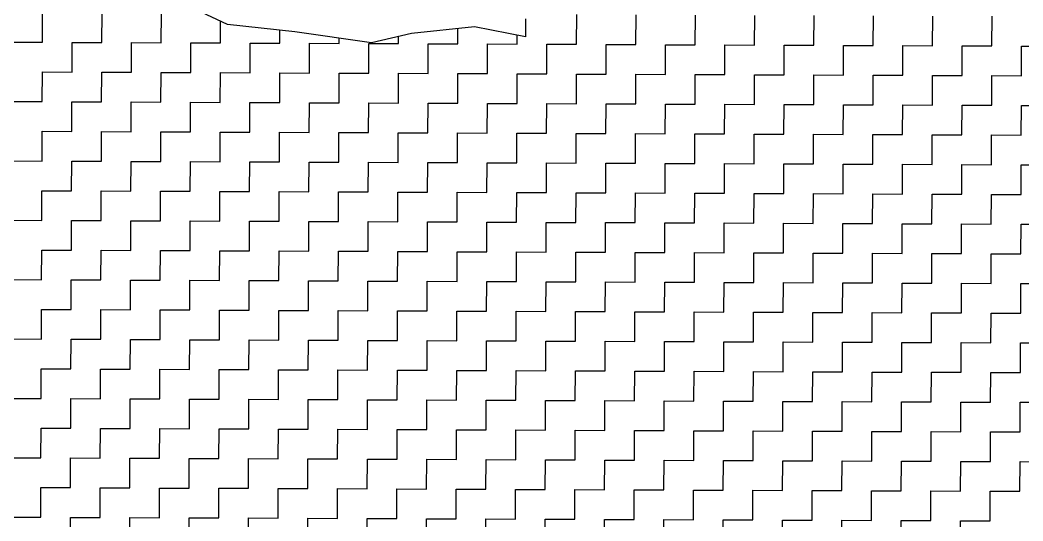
# Model space of a CAD drawing. Header units: metres. Extents: x 274536 to 279488, y 2074615 to 2078106.
# Drawn here: x 278700.9 to 278873.3, y 2076741 to 2076827.1 of the extents above; entities that cross this region are included whole.
import ezdxf

# ---------------------------------------------------------------- set-up
doc = ezdxf.new("R2010")
doc.units = ezdxf.units.M
doc.layers.add('POLY_HATCH', color=12, linetype='Continuous')

msp = doc.modelspace()

# ---------------------------------------------------------------- linework, layer by layer
at = {"layer": 'POLY_HATCH'}
for p, q in [((278736.58, 2076826.32), (278722.92, 2076832.74)), ((278748.13, 2076825.1), (278736.58, 2076826.32)), ((278787.77, 2076827.31), (278787.76, 2076824.24)), ((278761.33, 2076823.16), (278748.13, 2076825.1)), ((278768.18, 2076824.79), (278761.33, 2076823.16)), ((278779.04, 2076825.92), (278768.18, 2076824.79)), ((278787.76, 2076824.24), (278779.04, 2076825.92))]:
    msp.add_line(p, q, dxfattribs=at)
at = {"layer": 'POLY_HATCH', "linetype": 'Continuous'}
for p, q in [((278704.75, 2076823.28), (278704.77, 2076828.38)), ((278714.96, 2076823.24), (278714.98, 2076828.34)), ((278725.16, 2076823.2), (278725.18, 2076828.3)), ((278796.56, 2076822.93), (278796.58, 2076828.03)), ((278806.77, 2076822.89), (278806.79, 2076827.99)), ((278816.97, 2076822.85), (278816.99, 2076827.95)), ((278827.17, 2076822.81), (278827.19, 2076827.91)), ((278837.37, 2076822.77), (278837.39, 2076827.87)), ((278735.36, 2076823.16), (278735.37, 2076826.89)), ((278847.57, 2076822.73), (278847.59, 2076827.83)), ((278857.77, 2076822.69), (278857.79, 2076827.79)), ((278867.97, 2076822.65), (278867.99, 2076827.75)), ((278745.56, 2076823.12), (278745.57, 2076825.37)), ((278776.16, 2076823.01), (278776.17, 2076825.62)), ((278786.36, 2076822.97), (278786.37, 2076824.51)), ((278699.65, 2076823.3), (278704.75, 2076823.28)), ((278709.84, 2076818.16), (278709.86, 2076823.26)), ((278709.86, 2076823.26), (278714.96, 2076823.24)), ((278720.04, 2076818.12), (278720.06, 2076823.22)), ((278720.06, 2076823.22), (278725.16, 2076823.2)), ((278730.24, 2076818.08), (278730.26, 2076823.18)), ((278730.26, 2076823.18), (278735.36, 2076823.16)), ((278740.44, 2076818.04), (278740.46, 2076823.14)), ((278740.46, 2076823.14), (278745.56, 2076823.12)), ((278750.64, 2076818), (278750.66, 2076823.1)), ((278750.66, 2076823.1), (278755.76, 2076823.09)), ((278755.76, 2076823.09), (278755.76, 2076823.98)), ((278760.84, 2076817.96), (278760.86, 2076823.07)), ((278760.86, 2076823.07), (278765.96, 2076823.05)), ((278765.96, 2076823.05), (278765.97, 2076824.26)), ((278771.04, 2076817.93), (278771.06, 2076823.03)), ((278771.06, 2076823.03), (278776.16, 2076823.01)), ((278781.24, 2076817.89), (278781.26, 2076822.99)), ((278781.26, 2076822.99), (278786.36, 2076822.97)), ((278791.44, 2076817.85), (278791.46, 2076822.95)), ((278791.46, 2076822.95), (278796.56, 2076822.93)), ((278801.65, 2076817.81), (278801.67, 2076822.91)), ((278801.67, 2076822.91), (278806.77, 2076822.89)), ((278811.85, 2076817.77), (278811.87, 2076822.87)), ((278811.87, 2076822.87), (278816.97, 2076822.85)), ((278822.05, 2076817.73), (278822.07, 2076822.83)), ((278822.07, 2076822.83), (278827.17, 2076822.81)), ((278832.25, 2076817.69), (278832.27, 2076822.79)), ((278832.27, 2076822.79), (278837.37, 2076822.77)), ((278842.45, 2076817.65), (278842.47, 2076822.75)), ((278842.47, 2076822.75), (278847.57, 2076822.73)), ((278852.65, 2076817.61), (278852.67, 2076822.71)), ((278852.67, 2076822.71), (278857.77, 2076822.69)), ((278862.85, 2076817.57), (278862.87, 2076822.67)), ((278862.87, 2076822.67), (278867.97, 2076822.65)), ((278873.05, 2076817.53), (278873.07, 2076822.63)), ((278873.07, 2076822.63), (278878.17, 2076822.61)), ((278704.72, 2076813.08), (278704.74, 2076818.18)), ((278704.74, 2076818.18), (278709.84, 2076818.16)), ((278714.92, 2076813.04), (278714.94, 2076818.14)), ((278714.94, 2076818.14), (278720.04, 2076818.12)), ((278725.12, 2076813), (278725.14, 2076818.1)), ((278725.14, 2076818.1), (278730.24, 2076818.08)), ((278735.32, 2076812.96), (278735.34, 2076818.06)), ((278735.34, 2076818.06), (278740.44, 2076818.04)), ((278745.52, 2076812.92), (278745.54, 2076818.02)), ((278745.54, 2076818.02), (278750.64, 2076818)), ((278755.72, 2076812.88), (278755.74, 2076817.98)), ((278755.74, 2076817.98), (278760.84, 2076817.96)), ((278765.92, 2076812.84), (278765.94, 2076817.95)), ((278765.94, 2076817.95), (278771.04, 2076817.93)), ((278776.12, 2076812.81), (278776.14, 2076817.91)), ((278776.14, 2076817.91), (278781.24, 2076817.89)), ((278786.32, 2076812.77), (278786.34, 2076817.87)), ((278786.34, 2076817.87), (278791.44, 2076817.85)), ((278796.53, 2076812.73), (278796.55, 2076817.83)), ((278796.55, 2076817.83), (278801.65, 2076817.81)), ((278806.73, 2076812.69), (278806.75, 2076817.79)), ((278806.75, 2076817.79), (278811.85, 2076817.77)), ((278816.93, 2076812.65), (278816.95, 2076817.75)), ((278816.95, 2076817.75), (278822.05, 2076817.73)), ((278827.13, 2076812.61), (278827.15, 2076817.71)), ((278827.15, 2076817.71), (278832.25, 2076817.69)), ((278837.33, 2076812.57), (278837.35, 2076817.67)), ((278837.35, 2076817.67), (278842.45, 2076817.65)), ((278847.53, 2076812.53), (278847.55, 2076817.63)), ((278847.55, 2076817.63), (278852.65, 2076817.61)), ((278857.73, 2076812.49), (278857.75, 2076817.59)), ((278857.75, 2076817.59), (278862.85, 2076817.57)), ((278867.93, 2076812.45), (278867.95, 2076817.55)), ((278867.95, 2076817.55), (278873.05, 2076817.53)), ((278699.61, 2076813.1), (278704.72, 2076813.08)), ((278709.8, 2076807.96), (278709.82, 2076813.06)), ((278709.82, 2076813.06), (278714.92, 2076813.04)), ((278720, 2076807.92), (278720.02, 2076813.02)), ((278720.02, 2076813.02), (278725.12, 2076813)), ((278730.2, 2076807.88), (278730.22, 2076812.98)), ((278730.22, 2076812.98), (278735.32, 2076812.96)), ((278740.4, 2076807.84), (278740.42, 2076812.94)), ((278740.42, 2076812.94), (278745.52, 2076812.92)), ((278750.6, 2076807.8), (278750.62, 2076812.9)), ((278750.62, 2076812.9), (278755.72, 2076812.88)), ((278760.8, 2076807.76), (278760.82, 2076812.86)), ((278760.82, 2076812.86), (278765.92, 2076812.84)), ((278771, 2076807.72), (278771.02, 2076812.83)), ((278771.02, 2076812.83), (278776.12, 2076812.81)), ((278781.2, 2076807.69), (278781.22, 2076812.79)), ((278781.22, 2076812.79), (278786.32, 2076812.77)), ((278791.41, 2076807.65), (278791.43, 2076812.75)), ((278791.43, 2076812.75), (278796.53, 2076812.73)), ((278801.61, 2076807.61), (278801.63, 2076812.71)), ((278801.63, 2076812.71), (278806.73, 2076812.69)), ((278811.81, 2076807.57), (278811.83, 2076812.67)), ((278811.83, 2076812.67), (278816.93, 2076812.65)), ((278822.01, 2076807.53), (278822.03, 2076812.63)), ((278822.03, 2076812.63), (278827.13, 2076812.61)), ((278832.21, 2076807.49), (278832.23, 2076812.59)), ((278832.23, 2076812.59), (278837.33, 2076812.57)), ((278842.41, 2076807.45), (278842.43, 2076812.55)), ((278842.43, 2076812.55), (278847.53, 2076812.53)), ((278852.61, 2076807.41), (278852.63, 2076812.51)), ((278852.63, 2076812.51), (278857.73, 2076812.49)), ((278862.81, 2076807.37), (278862.83, 2076812.47)), ((278862.83, 2076812.47), (278867.93, 2076812.45)), ((278873.01, 2076807.33), (278873.03, 2076812.43)), ((278873.03, 2076812.43), (278878.13, 2076812.41)), ((278704.68, 2076802.88), (278704.7, 2076807.98)), ((278704.7, 2076807.98), (278709.8, 2076807.96)), ((278714.88, 2076802.84), (278714.9, 2076807.94)), ((278714.9, 2076807.94), (278720, 2076807.92)), ((278725.08, 2076802.8), (278725.1, 2076807.9)), ((278725.1, 2076807.9), (278730.2, 2076807.88)), ((278735.28, 2076802.76), (278735.3, 2076807.86)), ((278735.3, 2076807.86), (278740.4, 2076807.84)), ((278745.48, 2076802.72), (278745.5, 2076807.82)), ((278745.5, 2076807.82), (278750.6, 2076807.8)), ((278755.68, 2076802.68), (278755.7, 2076807.78)), ((278755.7, 2076807.78), (278760.8, 2076807.76)), ((278765.88, 2076802.64), (278765.9, 2076807.74)), ((278765.9, 2076807.74), (278771, 2076807.72)), ((278776.08, 2076802.6), (278776.1, 2076807.7)), ((278776.1, 2076807.7), (278781.2, 2076807.69)), ((278786.29, 2076802.56), (278786.3, 2076807.67)), ((278786.3, 2076807.67), (278791.41, 2076807.65)), ((278796.49, 2076802.53), (278796.51, 2076807.63)), ((278796.51, 2076807.63), (278801.61, 2076807.61)), ((278806.69, 2076802.49), (278806.71, 2076807.59)), ((278806.71, 2076807.59), (278811.81, 2076807.57)), ((278816.89, 2076802.45), (278816.91, 2076807.55)), ((278816.91, 2076807.55), (278822.01, 2076807.53)), ((278827.09, 2076802.41), (278827.11, 2076807.51)), ((278827.11, 2076807.51), (278832.21, 2076807.49)), ((278837.29, 2076802.37), (278837.31, 2076807.47)), ((278837.31, 2076807.47), (278842.41, 2076807.45)), ((278847.49, 2076802.33), (278847.51, 2076807.43)), ((278847.51, 2076807.43), (278852.61, 2076807.41)), ((278857.69, 2076802.29), (278857.71, 2076807.39)), ((278857.71, 2076807.39), (278862.81, 2076807.37)), ((278867.89, 2076802.25), (278867.91, 2076807.35)), ((278867.91, 2076807.35), (278873.01, 2076807.33)), ((278699.58, 2076802.9), (278704.68, 2076802.88)), ((278709.76, 2076797.76), (278709.78, 2076802.86)), ((278709.78, 2076802.86), (278714.88, 2076802.84)), ((278719.96, 2076797.72), (278719.98, 2076802.82)), ((278719.98, 2076802.82), (278725.08, 2076802.8)), ((278730.16, 2076797.68), (278730.18, 2076802.78)), ((278730.18, 2076802.78), (278735.28, 2076802.76)), ((278740.36, 2076797.64), (278740.38, 2076802.74)), ((278740.38, 2076802.74), (278745.48, 2076802.72)), ((278750.56, 2076797.6), (278750.58, 2076802.7)), ((278750.58, 2076802.7), (278755.68, 2076802.68)), ((278760.76, 2076797.56), (278760.78, 2076802.66)), ((278760.78, 2076802.66), (278765.88, 2076802.64)), ((278770.96, 2076797.52), (278770.98, 2076802.62)), ((278770.98, 2076802.62), (278776.08, 2076802.6)), ((278781.16, 2076797.48), (278781.18, 2076802.58)), ((278781.18, 2076802.58), (278786.29, 2076802.56)), ((278791.37, 2076797.44), (278791.39, 2076802.55)), ((278791.39, 2076802.55), (278796.49, 2076802.53)), ((278801.57, 2076797.41), (278801.59, 2076802.51)), ((278801.59, 2076802.51), (278806.69, 2076802.49)), ((278811.77, 2076797.37), (278811.79, 2076802.47)), ((278811.79, 2076802.47), (278816.89, 2076802.45)), ((278821.97, 2076797.33), (278821.99, 2076802.43)), ((278821.99, 2076802.43), (278827.09, 2076802.41)), ((278832.17, 2076797.29), (278832.19, 2076802.39)), ((278832.19, 2076802.39), (278837.29, 2076802.37)), ((278842.37, 2076797.25), (278842.39, 2076802.35)), ((278842.39, 2076802.35), (278847.49, 2076802.33)), ((278852.57, 2076797.21), (278852.59, 2076802.31)), ((278852.59, 2076802.31), (278857.69, 2076802.29)), ((278862.77, 2076797.17), (278862.79, 2076802.27)), ((278862.79, 2076802.27), (278867.89, 2076802.25)), ((278872.98, 2076797.13), (278872.99, 2076802.23)), ((278872.99, 2076802.23), (278878.1, 2076802.21)), ((278704.64, 2076792.68), (278704.66, 2076797.78)), ((278704.66, 2076797.78), (278709.76, 2076797.76)), ((278714.84, 2076792.64), (278714.86, 2076797.74)), ((278714.86, 2076797.74), (278719.96, 2076797.72)), ((278725.04, 2076792.6), (278725.06, 2076797.7)), ((278725.06, 2076797.7), (278730.16, 2076797.68)), ((278735.24, 2076792.56), (278735.26, 2076797.66)), ((278735.26, 2076797.66), (278740.36, 2076797.64)), ((278745.44, 2076792.52), (278745.46, 2076797.62)), ((278745.46, 2076797.62), (278750.56, 2076797.6)), ((278755.64, 2076792.48), (278755.66, 2076797.58)), ((278755.66, 2076797.58), (278760.76, 2076797.56)), ((278765.84, 2076792.44), (278765.86, 2076797.54)), ((278765.86, 2076797.54), (278770.96, 2076797.52)), ((278776.04, 2076792.4), (278776.06, 2076797.5)), ((278776.06, 2076797.5), (278781.16, 2076797.48)), ((278786.25, 2076792.36), (278786.27, 2076797.46)), ((278786.27, 2076797.46), (278791.37, 2076797.44)), ((278796.45, 2076792.32), (278796.47, 2076797.42)), ((278796.47, 2076797.42), (278801.57, 2076797.41)), ((278806.65, 2076792.29), (278806.67, 2076797.39)), ((278806.67, 2076797.39), (278811.77, 2076797.37)), ((278816.85, 2076792.25), (278816.87, 2076797.35)), ((278816.87, 2076797.35), (278821.97, 2076797.33)), ((278827.05, 2076792.21), (278827.07, 2076797.31)), ((278827.07, 2076797.31), (278832.17, 2076797.29)), ((278837.25, 2076792.17), (278837.27, 2076797.27)), ((278837.27, 2076797.27), (278842.37, 2076797.25)), ((278847.45, 2076792.13), (278847.47, 2076797.23)), ((278847.47, 2076797.23), (278852.57, 2076797.21)), ((278857.65, 2076792.09), (278857.67, 2076797.19)), ((278857.67, 2076797.19), (278862.77, 2076797.17)), ((278867.85, 2076792.05), (278867.87, 2076797.15)), ((278867.87, 2076797.15), (278872.98, 2076797.13)), ((278699.54, 2076792.7), (278704.64, 2076792.68)), ((278709.72, 2076787.56), (278709.74, 2076792.66)), ((278709.74, 2076792.66), (278714.84, 2076792.64)), ((278719.92, 2076787.52), (278719.94, 2076792.62)), ((278719.94, 2076792.62), (278725.04, 2076792.6)), ((278730.12, 2076787.48), (278730.14, 2076792.58)), ((278730.14, 2076792.58), (278735.24, 2076792.56)), ((278740.32, 2076787.44), (278740.34, 2076792.54)), ((278740.34, 2076792.54), (278745.44, 2076792.52)), ((278750.52, 2076787.4), (278750.54, 2076792.5)), ((278750.54, 2076792.5), (278755.64, 2076792.48)), ((278760.72, 2076787.36), (278760.74, 2076792.46)), ((278760.74, 2076792.46), (278765.84, 2076792.44)), ((278770.92, 2076787.32), (278770.94, 2076792.42)), ((278770.94, 2076792.42), (278776.04, 2076792.4)), ((278781.13, 2076787.28), (278781.15, 2076792.38)), ((278781.15, 2076792.38), (278786.25, 2076792.36)), ((278791.33, 2076787.24), (278791.35, 2076792.34)), ((278791.35, 2076792.34), (278796.45, 2076792.32)), ((278801.53, 2076787.2), (278801.55, 2076792.3)), ((278801.55, 2076792.3), (278806.65, 2076792.29)), ((278811.73, 2076787.16), (278811.75, 2076792.27)), ((278811.75, 2076792.27), (278816.85, 2076792.25)), ((278821.93, 2076787.13), (278821.95, 2076792.23)), ((278821.95, 2076792.23), (278827.05, 2076792.21)), ((278832.13, 2076787.09), (278832.15, 2076792.19)), ((278832.15, 2076792.19), (278837.25, 2076792.17)), ((278842.33, 2076787.05), (278842.35, 2076792.15)), ((278842.35, 2076792.15), (278847.45, 2076792.13)), ((278852.53, 2076787.01), (278852.55, 2076792.11)), ((278852.55, 2076792.11), (278857.65, 2076792.09)), ((278862.73, 2076786.97), (278862.75, 2076792.07)), ((278862.75, 2076792.07), (278867.85, 2076792.05)), ((278872.94, 2076786.93), (278872.96, 2076792.03)), ((278872.96, 2076792.03), (278878.06, 2076792.01)), ((278704.6, 2076782.48), (278704.62, 2076787.58)), ((278704.62, 2076787.58), (278709.72, 2076787.56)), ((278714.8, 2076782.44), (278714.82, 2076787.54)), ((278714.82, 2076787.54), (278719.92, 2076787.52)), ((278725, 2076782.4), (278725.02, 2076787.5)), ((278725.02, 2076787.5), (278730.12, 2076787.48)), ((278735.2, 2076782.36), (278735.22, 2076787.46)), ((278735.22, 2076787.46), (278740.32, 2076787.44)), ((278745.4, 2076782.32), (278745.42, 2076787.42)), ((278745.42, 2076787.42), (278750.52, 2076787.4)), ((278755.6, 2076782.28), (278755.62, 2076787.38)), ((278755.62, 2076787.38), (278760.72, 2076787.36)), ((278765.8, 2076782.24), (278765.82, 2076787.34)), ((278765.82, 2076787.34), (278770.92, 2076787.32)), ((278776.01, 2076782.2), (278776.03, 2076787.3)), ((278776.03, 2076787.3), (278781.13, 2076787.28)), ((278786.21, 2076782.16), (278786.23, 2076787.26)), ((278786.23, 2076787.26), (278791.33, 2076787.24)), ((278796.41, 2076782.12), (278796.43, 2076787.22)), ((278796.43, 2076787.22), (278801.53, 2076787.2)), ((278806.61, 2076782.08), (278806.63, 2076787.18)), ((278806.63, 2076787.18), (278811.73, 2076787.16)), ((278816.81, 2076782.04), (278816.83, 2076787.15)), ((278816.83, 2076787.15), (278821.93, 2076787.13)), ((278827.01, 2076782.01), (278827.03, 2076787.11)), ((278827.03, 2076787.11), (278832.13, 2076787.09)), ((278837.21, 2076781.97), (278837.23, 2076787.07)), ((278837.23, 2076787.07), (278842.33, 2076787.05)), ((278847.41, 2076781.93), (278847.43, 2076787.03)), ((278847.43, 2076787.03), (278852.53, 2076787.01)), ((278857.61, 2076781.89), (278857.63, 2076786.99)), ((278857.63, 2076786.99), (278862.73, 2076786.97)), ((278867.82, 2076781.85), (278867.84, 2076786.95)), ((278867.84, 2076786.95), (278872.94, 2076786.93)), ((278699.5, 2076782.5), (278704.6, 2076782.48)), ((278709.68, 2076777.36), (278709.7, 2076782.46)), ((278709.7, 2076782.46), (278714.8, 2076782.44)), ((278719.88, 2076777.32), (278719.9, 2076782.42)), ((278719.9, 2076782.42), (278725, 2076782.4)), ((278730.08, 2076777.28), (278730.1, 2076782.38)), ((278730.1, 2076782.38), (278735.2, 2076782.36)), ((278740.28, 2076777.24), (278740.3, 2076782.34)), ((278740.3, 2076782.34), (278745.4, 2076782.32)), ((278750.48, 2076777.2), (278750.5, 2076782.3)), ((278750.5, 2076782.3), (278755.6, 2076782.28)), ((278760.68, 2076777.16), (278760.7, 2076782.26)), ((278760.7, 2076782.26), (278765.8, 2076782.24)), ((278770.89, 2076777.12), (278770.9, 2076782.22)), ((278770.9, 2076782.22), (278776.01, 2076782.2)), ((278781.09, 2076777.08), (278781.11, 2076782.18)), ((278781.11, 2076782.18), (278786.21, 2076782.16)), ((278791.29, 2076777.04), (278791.31, 2076782.14)), ((278791.31, 2076782.14), (278796.41, 2076782.12)), ((278801.49, 2076777), (278801.51, 2076782.1)), ((278801.51, 2076782.1), (278806.61, 2076782.08)), ((278811.69, 2076776.96), (278811.71, 2076782.06)), ((278811.71, 2076782.06), (278816.81, 2076782.04)), ((278821.89, 2076776.92), (278821.91, 2076782.02)), ((278821.91, 2076782.02), (278827.01, 2076782.01)), ((278832.09, 2076776.89), (278832.11, 2076781.99)), ((278832.11, 2076781.99), (278837.21, 2076781.97)), ((278842.29, 2076776.85), (278842.31, 2076781.95)), ((278842.31, 2076781.95), (278847.41, 2076781.93)), ((278852.49, 2076776.81), (278852.51, 2076781.91)), ((278852.51, 2076781.91), (278857.61, 2076781.89)), ((278862.7, 2076776.77), (278862.72, 2076781.87)), ((278862.72, 2076781.87), (278867.82, 2076781.85)), ((278872.9, 2076776.73), (278872.92, 2076781.83)), ((278872.92, 2076781.83), (278878.02, 2076781.81)), ((278704.56, 2076772.28), (278704.58, 2076777.38)), ((278704.58, 2076777.38), (278709.68, 2076777.36)), ((278714.76, 2076772.24), (278714.78, 2076777.34)), ((278714.78, 2076777.34), (278719.88, 2076777.32)), ((278724.96, 2076772.2), (278724.98, 2076777.3)), ((278724.98, 2076777.3), (278730.08, 2076777.28)), ((278735.16, 2076772.16), (278735.18, 2076777.26)), ((278735.18, 2076777.26), (278740.28, 2076777.24)), ((278745.36, 2076772.12), (278745.38, 2076777.22)), ((278745.38, 2076777.22), (278750.48, 2076777.2)), ((278755.56, 2076772.08), (278755.58, 2076777.18)), ((278755.58, 2076777.18), (278760.68, 2076777.16)), ((278765.76, 2076772.04), (278765.78, 2076777.14)), ((278765.78, 2076777.14), (278770.89, 2076777.12)), ((278775.97, 2076772), (278775.99, 2076777.1)), ((278775.99, 2076777.1), (278781.09, 2076777.08)), ((278786.17, 2076771.96), (278786.19, 2076777.06)), ((278786.19, 2076777.06), (278791.29, 2076777.04)), ((278796.37, 2076771.92), (278796.39, 2076777.02)), ((278796.39, 2076777.02), (278801.49, 2076777)), ((278806.57, 2076771.88), (278806.59, 2076776.98)), ((278806.59, 2076776.98), (278811.69, 2076776.96)), ((278816.77, 2076771.84), (278816.79, 2076776.94)), ((278816.79, 2076776.94), (278821.89, 2076776.92)), ((278826.97, 2076771.8), (278826.99, 2076776.9)), ((278826.99, 2076776.9), (278832.09, 2076776.89)), ((278837.17, 2076771.76), (278837.19, 2076776.87)), ((278837.19, 2076776.87), (278842.29, 2076776.85)), ((278847.37, 2076771.73), (278847.39, 2076776.83)), ((278847.39, 2076776.83), (278852.49, 2076776.81)), ((278857.58, 2076771.69), (278857.59, 2076776.79)), ((278857.59, 2076776.79), (278862.7, 2076776.77)), ((278867.78, 2076771.65), (278867.8, 2076776.75)), ((278867.8, 2076776.75), (278872.9, 2076776.73)), ((278699.46, 2076772.3), (278704.56, 2076772.28)), ((278709.64, 2076767.16), (278709.66, 2076772.26)), ((278709.66, 2076772.26), (278714.76, 2076772.24)), ((278719.84, 2076767.12), (278719.86, 2076772.22)), ((278719.86, 2076772.22), (278724.96, 2076772.2)), ((278730.04, 2076767.08), (278730.06, 2076772.18)), ((278730.06, 2076772.18), (278735.16, 2076772.16)), ((278740.24, 2076767.04), (278740.26, 2076772.14)), ((278740.26, 2076772.14), (278745.36, 2076772.12)), ((278750.44, 2076767), (278750.46, 2076772.1)), ((278750.46, 2076772.1), (278755.56, 2076772.08)), ((278760.64, 2076766.96), (278760.66, 2076772.06)), ((278760.66, 2076772.06), (278765.76, 2076772.04)), ((278770.85, 2076766.92), (278770.87, 2076772.02)), ((278770.87, 2076772.02), (278775.97, 2076772)), ((278781.05, 2076766.88), (278781.07, 2076771.98)), ((278781.07, 2076771.98), (278786.17, 2076771.96)), ((278791.25, 2076766.84), (278791.27, 2076771.94)), ((278791.27, 2076771.94), (278796.37, 2076771.92)), ((278801.45, 2076766.8), (278801.47, 2076771.9)), ((278801.47, 2076771.9), (278806.57, 2076771.88)), ((278811.65, 2076766.76), (278811.67, 2076771.86)), ((278811.67, 2076771.86), (278816.77, 2076771.84)), ((278821.85, 2076766.72), (278821.87, 2076771.82)), ((278821.87, 2076771.82), (278826.97, 2076771.8)), ((278832.05, 2076766.68), (278832.07, 2076771.78)), ((278832.07, 2076771.78), (278837.17, 2076771.76)), ((278842.25, 2076766.64), (278842.27, 2076771.75)), ((278842.27, 2076771.75), (278847.37, 2076771.73)), ((278852.45, 2076766.61), (278852.47, 2076771.71)), ((278852.47, 2076771.71), (278857.58, 2076771.69)), ((278862.66, 2076766.57), (278862.68, 2076771.67)), ((278862.68, 2076771.67), (278867.78, 2076771.65)), ((278872.86, 2076766.53), (278872.88, 2076771.63)), ((278872.88, 2076771.63), (278877.98, 2076771.61)), ((278704.52, 2076762.07), (278704.54, 2076767.18)), ((278704.54, 2076767.18), (278709.64, 2076767.16)), ((278714.72, 2076762.04), (278714.74, 2076767.14)), ((278714.74, 2076767.14), (278719.84, 2076767.12)), ((278724.92, 2076762), (278724.94, 2076767.1)), ((278724.94, 2076767.1), (278730.04, 2076767.08)), ((278735.12, 2076761.96), (278735.14, 2076767.06)), ((278735.14, 2076767.06), (278740.24, 2076767.04)), ((278745.32, 2076761.92), (278745.34, 2076767.02)), ((278745.34, 2076767.02), (278750.44, 2076767)), ((278755.52, 2076761.88), (278755.54, 2076766.98)), ((278755.54, 2076766.98), (278760.64, 2076766.96)), ((278765.73, 2076761.84), (278765.75, 2076766.94)), ((278765.75, 2076766.94), (278770.85, 2076766.92)), ((278775.93, 2076761.8), (278775.95, 2076766.9)), ((278775.95, 2076766.9), (278781.05, 2076766.88)), ((278786.13, 2076761.76), (278786.15, 2076766.86)), ((278786.15, 2076766.86), (278791.25, 2076766.84)), ((278796.33, 2076761.72), (278796.35, 2076766.82)), ((278796.35, 2076766.82), (278801.45, 2076766.8)), ((278806.53, 2076761.68), (278806.55, 2076766.78)), ((278806.55, 2076766.78), (278811.65, 2076766.76)), ((278816.73, 2076761.64), (278816.75, 2076766.74)), ((278816.75, 2076766.74), (278821.85, 2076766.72)), ((278826.93, 2076761.6), (278826.95, 2076766.7)), ((278826.95, 2076766.7), (278832.05, 2076766.68)), ((278837.13, 2076761.56), (278837.15, 2076766.66)), ((278837.15, 2076766.66), (278842.25, 2076766.64)), ((278847.33, 2076761.52), (278847.35, 2076766.62)), ((278847.35, 2076766.62), (278852.45, 2076766.61)), ((278857.54, 2076761.49), (278857.56, 2076766.59)), ((278857.56, 2076766.59), (278862.66, 2076766.57)), ((278867.74, 2076761.45), (278867.76, 2076766.55)), ((278867.76, 2076766.55), (278872.86, 2076766.53)), ((278699.42, 2076762.09), (278704.52, 2076762.07)), ((278709.6, 2076756.95), (278709.62, 2076762.06)), ((278709.62, 2076762.06), (278714.72, 2076762.04)), ((278719.8, 2076756.92), (278719.82, 2076762.02)), ((278719.82, 2076762.02), (278724.92, 2076762)), ((278730, 2076756.88), (278730.02, 2076761.98)), ((278730.02, 2076761.98), (278735.12, 2076761.96)), ((278740.2, 2076756.84), (278740.22, 2076761.94)), ((278740.22, 2076761.94), (278745.32, 2076761.92)), ((278750.4, 2076756.8), (278750.42, 2076761.9)), ((278750.42, 2076761.9), (278755.52, 2076761.88)), ((278760.61, 2076756.76), (278760.63, 2076761.86)), ((278760.63, 2076761.86), (278765.73, 2076761.84)), ((278770.81, 2076756.72), (278770.83, 2076761.82)), ((278770.83, 2076761.82), (278775.93, 2076761.8)), ((278781.01, 2076756.68), (278781.03, 2076761.78)), ((278781.03, 2076761.78), (278786.13, 2076761.76)), ((278791.21, 2076756.64), (278791.23, 2076761.74)), ((278791.23, 2076761.74), (278796.33, 2076761.72)), ((278801.41, 2076756.6), (278801.43, 2076761.7)), ((278801.43, 2076761.7), (278806.53, 2076761.68)), ((278811.61, 2076756.56), (278811.63, 2076761.66)), ((278811.63, 2076761.66), (278816.73, 2076761.64)), ((278821.81, 2076756.52), (278821.83, 2076761.62)), ((278821.83, 2076761.62), (278826.93, 2076761.6)), ((278832.01, 2076756.48), (278832.03, 2076761.58)), ((278832.03, 2076761.58), (278837.13, 2076761.56)), ((278842.21, 2076756.44), (278842.23, 2076761.54)), ((278842.23, 2076761.54), (278847.33, 2076761.52)), ((278852.42, 2076756.4), (278852.44, 2076761.5)), ((278852.44, 2076761.5), (278857.54, 2076761.49)), ((278862.62, 2076756.36), (278862.64, 2076761.47)), ((278862.64, 2076761.47), (278867.74, 2076761.45)), ((278872.82, 2076756.33), (278872.84, 2076761.43)), ((278872.84, 2076761.43), (278877.94, 2076761.41)), ((278704.48, 2076751.87), (278704.5, 2076756.97)), ((278704.5, 2076756.97), (278709.6, 2076756.95)), ((278714.68, 2076751.83), (278714.7, 2076756.94)), ((278714.7, 2076756.94), (278719.8, 2076756.92)), ((278724.88, 2076751.8), (278724.9, 2076756.9)), ((278724.9, 2076756.9), (278730, 2076756.88)), ((278735.08, 2076751.76), (278735.1, 2076756.86)), ((278735.1, 2076756.86), (278740.2, 2076756.84)), ((278745.28, 2076751.72), (278745.3, 2076756.82)), ((278745.3, 2076756.82), (278750.4, 2076756.8)), ((278755.49, 2076751.68), (278755.5, 2076756.78)), ((278755.5, 2076756.78), (278760.61, 2076756.76)), ((278765.69, 2076751.64), (278765.71, 2076756.74)), ((278765.71, 2076756.74), (278770.81, 2076756.72)), ((278775.89, 2076751.6), (278775.91, 2076756.7)), ((278775.91, 2076756.7), (278781.01, 2076756.68)), ((278786.09, 2076751.56), (278786.11, 2076756.66)), ((278786.11, 2076756.66), (278791.21, 2076756.64)), ((278796.29, 2076751.52), (278796.31, 2076756.62)), ((278796.31, 2076756.62), (278801.41, 2076756.6)), ((278806.49, 2076751.48), (278806.51, 2076756.58)), ((278806.51, 2076756.58), (278811.61, 2076756.56)), ((278816.69, 2076751.44), (278816.71, 2076756.54)), ((278816.71, 2076756.54), (278821.81, 2076756.52)), ((278826.89, 2076751.4), (278826.91, 2076756.5)), ((278826.91, 2076756.5), (278832.01, 2076756.48)), ((278837.09, 2076751.36), (278837.11, 2076756.46)), ((278837.11, 2076756.46), (278842.21, 2076756.44)), ((278847.3, 2076751.32), (278847.32, 2076756.42)), ((278847.32, 2076756.42), (278852.42, 2076756.4)), ((278857.5, 2076751.28), (278857.52, 2076756.38)), ((278857.52, 2076756.38), (278862.62, 2076756.36)), ((278867.7, 2076751.24), (278867.72, 2076756.35)), ((278867.72, 2076756.35), (278872.82, 2076756.33)), ((278699.38, 2076751.89), (278704.48, 2076751.87)), ((278709.56, 2076746.75), (278709.58, 2076751.85)), ((278709.58, 2076751.85), (278714.68, 2076751.83)), ((278719.76, 2076746.71), (278719.78, 2076751.81)), ((278719.78, 2076751.81), (278724.88, 2076751.8)), ((278729.96, 2076746.67), (278729.98, 2076751.78)), ((278729.98, 2076751.78), (278735.08, 2076751.76)), ((278740.16, 2076746.64), (278740.18, 2076751.74)), ((278740.18, 2076751.74), (278745.28, 2076751.72)), ((278750.36, 2076746.6), (278750.38, 2076751.7)), ((278750.38, 2076751.7), (278755.49, 2076751.68)), ((278760.57, 2076746.56), (278760.59, 2076751.66)), ((278760.59, 2076751.66), (278765.69, 2076751.64)), ((278770.77, 2076746.52), (278770.79, 2076751.62)), ((278770.79, 2076751.62), (278775.89, 2076751.6)), ((278780.97, 2076746.48), (278780.99, 2076751.58)), ((278780.99, 2076751.58), (278786.09, 2076751.56)), ((278791.17, 2076746.44), (278791.19, 2076751.54)), ((278791.19, 2076751.54), (278796.29, 2076751.52)), ((278801.37, 2076746.4), (278801.39, 2076751.5)), ((278801.39, 2076751.5), (278806.49, 2076751.48)), ((278811.57, 2076746.36), (278811.59, 2076751.46)), ((278811.59, 2076751.46), (278816.69, 2076751.44)), ((278821.77, 2076746.32), (278821.79, 2076751.42)), ((278821.79, 2076751.42), (278826.89, 2076751.4)), ((278831.97, 2076746.28), (278831.99, 2076751.38)), ((278831.99, 2076751.38), (278837.09, 2076751.36)), ((278842.18, 2076746.24), (278842.19, 2076751.34)), ((278842.19, 2076751.34), (278847.3, 2076751.32)), ((278852.38, 2076746.2), (278852.4, 2076751.3)), ((278852.4, 2076751.3), (278857.5, 2076751.28)), ((278862.58, 2076746.16), (278862.6, 2076751.26)), ((278862.6, 2076751.26), (278867.7, 2076751.24)), ((278872.78, 2076746.12), (278872.8, 2076751.22)), ((278872.8, 2076751.22), (278877.9, 2076751.21)), ((278704.44, 2076741.67), (278704.46, 2076746.77)), ((278704.46, 2076746.77), (278709.56, 2076746.75)), ((278714.64, 2076741.63), (278714.66, 2076746.73)), ((278714.66, 2076746.73), (278719.76, 2076746.71)), ((278724.84, 2076741.59), (278724.86, 2076746.69)), ((278724.86, 2076746.69), (278729.96, 2076746.67)), ((278735.04, 2076741.55), (278735.06, 2076746.66)), ((278735.06, 2076746.66), (278740.16, 2076746.64)), ((278745.24, 2076741.52), (278745.26, 2076746.62)), ((278745.26, 2076746.62), (278750.36, 2076746.6)), ((278755.45, 2076741.48), (278755.47, 2076746.58)), ((278755.47, 2076746.58), (278760.57, 2076746.56)), ((278765.65, 2076741.44), (278765.67, 2076746.54)), ((278765.67, 2076746.54), (278770.77, 2076746.52)), ((278775.85, 2076741.4), (278775.87, 2076746.5)), ((278775.87, 2076746.5), (278780.97, 2076746.48)), ((278786.05, 2076741.36), (278786.07, 2076746.46)), ((278786.07, 2076746.46), (278791.17, 2076746.44)), ((278796.25, 2076741.32), (278796.27, 2076746.42)), ((278796.27, 2076746.42), (278801.37, 2076746.4)), ((278806.45, 2076741.28), (278806.47, 2076746.38)), ((278806.47, 2076746.38), (278811.57, 2076746.36)), ((278816.65, 2076741.24), (278816.67, 2076746.34)), ((278816.67, 2076746.34), (278821.77, 2076746.32)), ((278826.85, 2076741.2), (278826.87, 2076746.3)), ((278826.87, 2076746.3), (278831.97, 2076746.28)), ((278837.05, 2076741.16), (278837.07, 2076746.26)), ((278837.07, 2076746.26), (278842.18, 2076746.24)), ((278847.26, 2076741.12), (278847.28, 2076746.22)), ((278847.28, 2076746.22), (278852.38, 2076746.2)), ((278857.46, 2076741.08), (278857.48, 2076746.18)), ((278857.48, 2076746.18), (278862.58, 2076746.16)), ((278867.66, 2076741.04), (278867.68, 2076746.14)), ((278867.68, 2076746.14), (278872.78, 2076746.12)), ((278699.34, 2076741.69), (278704.44, 2076741.67)), ((278709.52, 2076736.55), (278709.54, 2076741.65)), ((278709.54, 2076741.65), (278714.64, 2076741.63)), ((278719.72, 2076736.51), (278719.74, 2076741.61)), ((278719.74, 2076741.61), (278724.84, 2076741.59)), ((278729.92, 2076736.47), (278729.94, 2076741.57)), ((278729.94, 2076741.57), (278735.04, 2076741.55)), ((278740.12, 2076736.43), (278740.14, 2076741.54)), ((278740.14, 2076741.54), (278745.24, 2076741.52)), ((278750.33, 2076736.4), (278750.35, 2076741.5)), ((278750.35, 2076741.5), (278755.45, 2076741.48)), ((278760.53, 2076736.36), (278760.55, 2076741.46)), ((278760.55, 2076741.46), (278765.65, 2076741.44)), ((278770.73, 2076736.32), (278770.75, 2076741.42)), ((278770.75, 2076741.42), (278775.85, 2076741.4)), ((278780.93, 2076736.28), (278780.95, 2076741.38)), ((278780.95, 2076741.38), (278786.05, 2076741.36)), ((278791.13, 2076736.24), (278791.15, 2076741.34)), ((278791.15, 2076741.34), (278796.25, 2076741.32)), ((278801.33, 2076736.2), (278801.35, 2076741.3)), ((278801.35, 2076741.3), (278806.45, 2076741.28)), ((278811.53, 2076736.16), (278811.55, 2076741.26)), ((278811.55, 2076741.26), (278816.65, 2076741.24)), ((278821.73, 2076736.12), (278821.75, 2076741.22)), ((278821.75, 2076741.22), (278826.85, 2076741.2)), ((278831.93, 2076736.08), (278831.95, 2076741.18)), ((278831.95, 2076741.18), (278837.05, 2076741.16)), ((278842.14, 2076736.04), (278842.16, 2076741.14)), ((278842.16, 2076741.14), (278847.26, 2076741.12)), ((278852.34, 2076736), (278852.36, 2076741.1)), ((278852.36, 2076741.1), (278857.46, 2076741.08)), ((278862.54, 2076735.96), (278862.56, 2076741.06)), ((278862.56, 2076741.06), (278867.66, 2076741.04))]:
    msp.add_line(p, q, dxfattribs=at)

doc.saveas('drawing.dxf')
